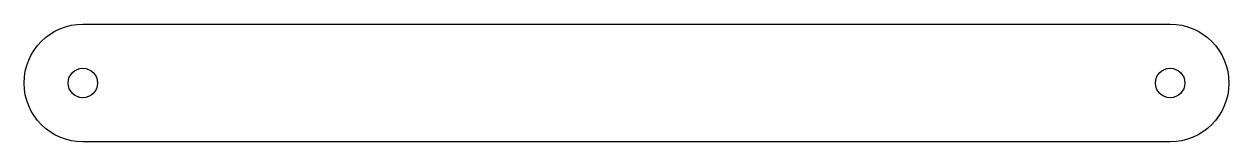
# Model space of a CAD drawing. Header units: inches. Extents: x -2.56 to 2.56, y -0.25 to 0.25.
import ezdxf

# ---------------------------------------------------------------- set-up
doc = ezdxf.new("R2010")
doc.units = ezdxf.units.IN
doc.layers.get('0').update_dxf_attribs({"linetype": 'CONTINUOUS'})

msp = doc.modelspace()

# ---------------------------------------------------------------- linework, layer by layer
msp.add_lwpolyline([(2.3125, 0.25, -1), (2.3125, -0.25), (-2.3125, -0.25, -1), (-2.3125, 0.25)], format="xyb", close=True)
for centre in [(-2.3125, 0), (2.3125, 0)]:
    msp.add_circle(centre, 0.0625)

doc.saveas('drawing.dxf')
